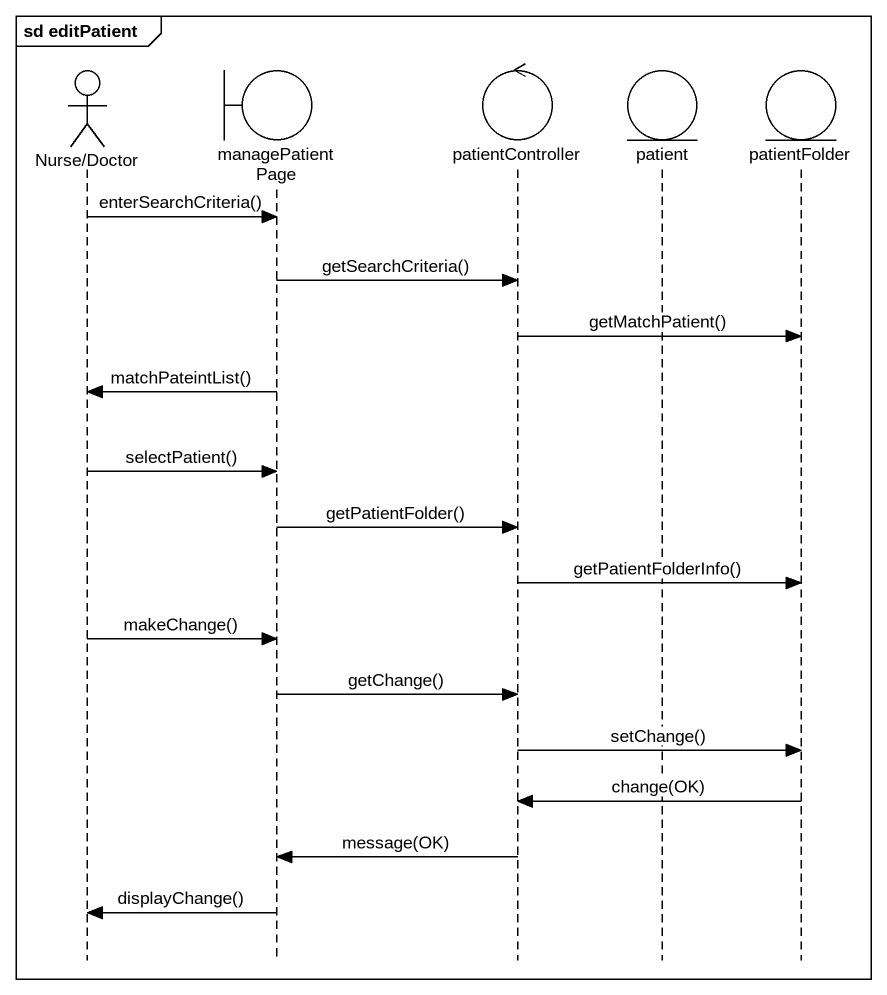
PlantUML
@startuml
mainframe sd editPatient
hide footbox
actor "Nurse/Doctor" as Nurse_Doctor
boundary managePatientPage
control patientController
entity patient
entity patientFolder

Nurse_Doctor -> managePatientPage : enterSearchCriteria()
managePatientPage -> patientController : getSearchCriteria()
patientController -> patientFolder : getMatchPatient()
managePatientPage -> Nurse_Doctor : matchPateintList()
Nurse_Doctor -> managePatientPage : selectPatient()
managePatientPage -> patientController : getPatientFolder()
patientController -> patientFolder : getPatientFolderInfo()
Nurse_Doctor -> managePatientPage : makeChange()
managePatientPage -> patientController : getChange()
patientController -> patientFolder : setChange()
patientFolder -> patientController : change(OK)
patientController -> managePatientPage : message(OK)
managePatientPage -> Nurse_Doctor : displayChange()
@enduml
